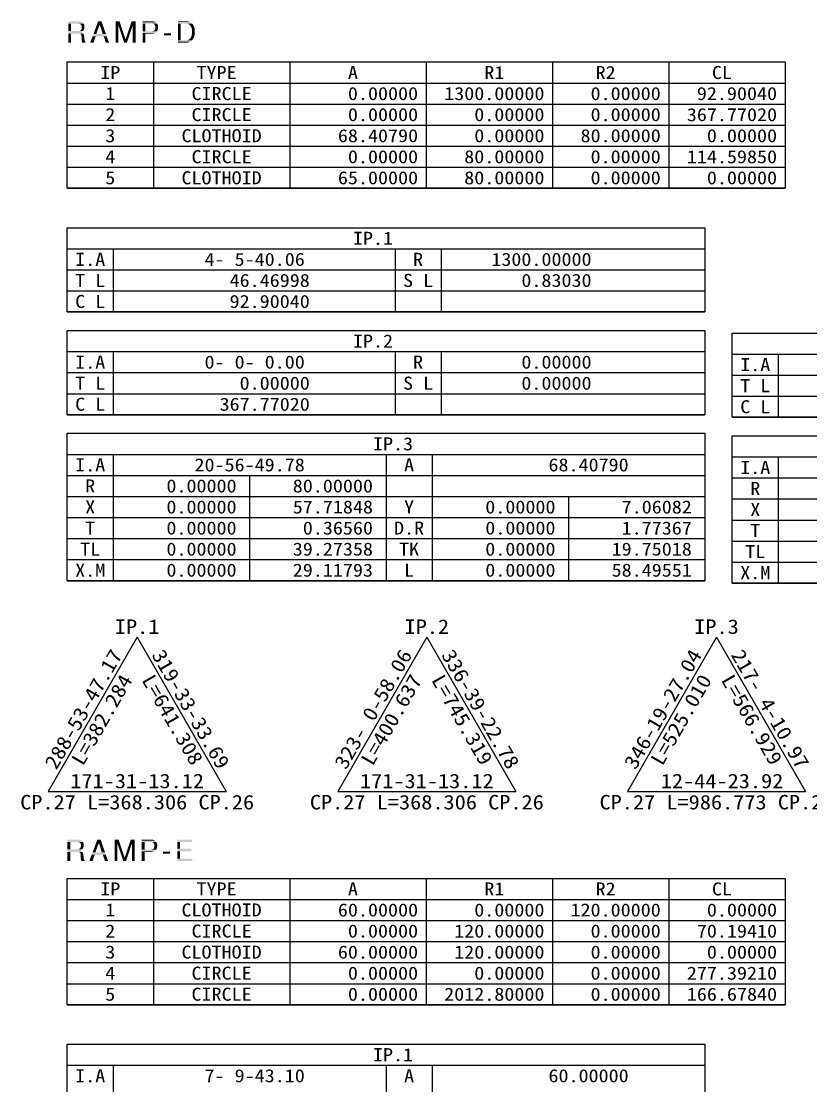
# Model space of a CAD drawing. Header units: feet. Extents: x 229381 to 233586, y 197484 to 200454.
# Drawn here: x 232264 to 232902, y 198672 to 199532 of the extents above; entities that cross this region are included whole.
import ezdxf
from ezdxf.enums import TextEntityAlignment as Align

# ---------------------------------------------------------------- set-up
doc = ezdxf.new("R2010")
doc.units = ezdxf.units.FT
doc.header["$LTSCALE"] = 10
doc.header["$MEASUREMENT"] = 0
for name, color, linetype in [('CA-TABL-LIN1', 4, 'CONTINUOUS'), ('CA-TABL-LIN2', 1, 'CONTINUOUS'), ('CA-TABL-TEX2', 3, 'CONTINUOUS'), ('CZ-TEX1', 6, 'CONTINUOUS')]:
    doc.layers.add(name, color=color, linetype=linetype)
doc.styles.add('RP2', font='DotumChe.ttf')

msp = doc.modelspace()

# ---------------------------------------------------------------- linework, layer by layer
at = {"layer": 'CA-TABL-LIN1', "linetype": 'Continuous'}
for p, q in [((232300.87, 199498.9), (232880.83, 199498.9)), ((232300.87, 199396.84), (232300.87, 199498.9)), ((232880.83, 199498.9), (232880.83, 199396.84)), ((232880.83, 199396.84), (232300.87, 199396.84)), ((232300.87, 199396.84), (232880.83, 199396.84)), ((232300.87, 199364.99), (232816.03, 199364.99)), ((232300.87, 199296.95), (232300.87, 199364.99)), ((232816.03, 199364.99), (232816.03, 199296.95)), ((232816.03, 199296.95), (232300.87, 199296.95)), ((232300.87, 199296.95), (232816.03, 199296.95)), ((232300.87, 199281.97), (232816.03, 199281.97)), ((232300.87, 199213.93), (232300.87, 199281.97)), ((232816.03, 199281.97), (232816.03, 199213.93)), ((232838.1, 199279.94), (233353.26, 199279.94)), ((232838.1, 199211.9), (232838.1, 199279.94)), ((232816.03, 199213.93), (232300.87, 199213.93)), ((232300.87, 199213.93), (232816.03, 199213.93)), ((233353.26, 199211.9), (232838.1, 199211.9)), ((232838.1, 199211.9), (233353.26, 199211.9)), ((232300.87, 199198.95), (232816.03, 199198.95)), ((232300.87, 199079.88), (232300.87, 199198.95)), ((232816.03, 199198.95), (232816.03, 199079.88)), ((232838.1, 199196.92), (233353.26, 199196.92)), ((232838.1, 199077.85), (232838.1, 199196.92)), ((232816.03, 199079.88), (232300.87, 199079.88)), ((232300.87, 199079.88), (232816.03, 199079.88)), ((233353.26, 199077.85), (232838.1, 199077.85)), ((232838.1, 199077.85), (233353.26, 199077.85)), ((232300.87, 198839.37), (232880.83, 198839.37)), ((232300.87, 198737.31), (232300.87, 198839.37)), ((232880.83, 198839.37), (232880.83, 198737.31)), ((232880.83, 198737.31), (232300.87, 198737.31)), ((232300.87, 198737.31), (232880.83, 198737.31)), ((232300.87, 198705.46), (232816.03, 198705.46)), ((232300.87, 198586.39), (232300.87, 198705.46)), ((232816.03, 198705.46), (232816.03, 198586.39))]:
    msp.add_line(p, q, dxfattribs=at)
at = {"layer": 'CA-TABL-LIN2', "linetype": 'Continuous'}
for p, q in [((232370.53, 199498.9), (232370.53, 199396.84)), ((232480.69, 199498.9), (232480.69, 199396.84)), ((232590.85, 199498.9), (232590.85, 199396.84)), ((232692.91, 199498.9), (232692.91, 199396.84)), ((232786.87, 199498.9), (232786.87, 199396.84)), ((232300.87, 199481.89), (232880.83, 199481.89)), ((232300.87, 199464.88), (232880.83, 199464.88)), ((232300.87, 199447.87), (232880.83, 199447.87)), ((232300.87, 199430.86), (232880.83, 199430.86)), ((232300.87, 199413.85), (232880.83, 199413.85)), ((232300.87, 199347.98), (232816.03, 199347.98)), ((232338.13, 199347.98), (232338.13, 199296.95)), ((232565.74, 199347.98), (232565.74, 199296.95)), ((232603, 199347.98), (232603, 199296.95)), ((232300.87, 199330.97), (232816.03, 199330.97)), ((232300.87, 199313.96), (232816.03, 199313.96)), ((232300.87, 199264.96), (232816.03, 199264.96)), ((232338.13, 199264.96), (232338.13, 199213.93)), ((232565.74, 199264.96), (232565.74, 199213.93)), ((232603, 199264.96), (232603, 199213.93)), ((232838.1, 199262.93), (233353.26, 199262.93)), ((232875.36, 199262.93), (232875.36, 199211.9)), ((232300.87, 199247.95), (232816.03, 199247.95)), ((232838.1, 199245.92), (233353.26, 199245.92)), ((232300.87, 199230.94), (232816.03, 199230.94)), ((232838.1, 199228.91), (233353.26, 199228.91)), ((232300.87, 199181.94), (232816.03, 199181.94)), ((232338.13, 199181.94), (232338.13, 199079.88)), ((232558.45, 199181.94), (232558.45, 199079.88)), ((232595.71, 199181.94), (232595.71, 199079.88)), ((232838.1, 199179.91), (233353.26, 199179.91)), ((232875.36, 199179.91), (232875.36, 199077.85)), ((232300.87, 199164.93), (232816.03, 199164.93)), ((232448.29, 199164.93), (232448.29, 199079.88)), ((232838.1, 199162.9), (233353.26, 199162.9)), ((232300.87, 199147.92), (232816.03, 199147.92)), ((232705.87, 199147.92), (232705.87, 199079.88)), ((232838.1, 199145.89), (233353.26, 199145.89)), ((232300.87, 199130.91), (232816.03, 199130.91)), ((232838.1, 199128.88), (233353.26, 199128.88)), ((232300.87, 199113.9), (232816.03, 199113.9)), ((232838.1, 199111.87), (233353.26, 199111.87)), ((232300.87, 199096.89), (232816.03, 199096.89)), ((232838.1, 199094.86), (233353.26, 199094.86)), ((232357.42, 199034.21), (232285.42, 198909.5)), ((232357.42, 199034.21), (232429.42, 198909.5)), ((232591.42, 199034.21), (232519.42, 198909.5)), ((232591.42, 199034.21), (232663.42, 198909.5)), ((232825.42, 199034.21), (232753.42, 198909.5)), ((232825.42, 199034.21), (232897.42, 198909.5)), ((232285.42, 198909.5), (232429.42, 198909.5)), ((232519.42, 198909.5), (232663.42, 198909.5)), ((232753.42, 198909.5), (232897.42, 198909.5)), ((232370.53, 198839.37), (232370.53, 198737.31)), ((232480.69, 198839.37), (232480.69, 198737.31)), ((232590.85, 198839.37), (232590.85, 198737.31)), ((232692.91, 198839.37), (232692.91, 198737.31)), ((232786.87, 198839.37), (232786.87, 198737.31)), ((232300.87, 198822.36), (232880.83, 198822.36)), ((232300.87, 198805.35), (232880.83, 198805.35)), ((232300.87, 198788.34), (232880.83, 198788.34)), ((232300.87, 198771.33), (232880.83, 198771.33)), ((232300.87, 198754.32), (232880.83, 198754.32)), ((232300.87, 198688.45), (232816.03, 198688.45)), ((232338.13, 198688.45), (232338.13, 198586.39)), ((232558.45, 198688.45), (232558.45, 198586.39)), ((232595.71, 198688.45), (232595.71, 198586.39))]:
    msp.add_line(p, q, dxfattribs=at)
at = {"layer": 'CZ-TEX1'}
for points in [[(232301.83, 199531.78), (232301.83, 199531.7), (232301.83, 199531.78), (232311.32, 199531.7)], [(232301.83, 199531.7), (232301.83, 199531), (232311.32, 199531.7), (232313.36, 199531)], [(232301.83, 199531), (232301.83, 199530.21), (232313.36, 199531), (232314.14, 199530.21)], [(232301.83, 199530.21), (232301.83, 199529.82), (232314.14, 199530.21), (232314.3, 199529.82)], [(232301.83, 199529.82), (232301.83, 199529.43), (232304.1, 199529.82), (232304.1, 199529.43)], [(232301.83, 199529.43), (232301.83, 199528.72), (232304.1, 199529.43), (232304.1, 199528.72)], [(232310.53, 199529.82), (232311.63, 199529.43), (232314.3, 199529.82), (232314.46, 199529.43)], [(232311.63, 199529.43), (232312.34, 199528.72), (232314.46, 199529.43), (232314.75, 199528.72)], [(232325.88, 199531.7), (232324.82, 199528.8), (232328.65, 199531.7), (232329.65, 199528.8)], [(232325.91, 199531.78), (232328.65, 199531.7), (232325.91, 199531.78), (232325.88, 199531.7)], [(232339.94, 199531.78), (232339.94, 199531.7), (232339.94, 199531.78), (232343.16, 199531.7)], [(232339.94, 199531.7), (232339.94, 199530.76), (232343.16, 199531.7), (232343.48, 199530.76)], [(232339.94, 199530.76), (232339.94, 199528.17), (232343.48, 199530.76), (232344.35, 199528.17)], [(232352.57, 199530.76), (232351.71, 199528.17), (232356.18, 199530.76), (232356.18, 199528.17)], [(232352.93, 199531.7), (232352.57, 199530.76), (232356.18, 199531.7), (232356.18, 199530.76)], [(232352.96, 199531.78), (232352.93, 199531.7), (232356.18, 199531.78), (232356.18, 199531.7)], [(232361.91, 199531.78), (232361.91, 199531.39), (232370.14, 199531.78), (232371.79, 199531.39)], [(232361.91, 199531.39), (232361.91, 199531), (232371.79, 199531.39), (232372.49, 199531)], [(232361.91, 199531), (232361.91, 199530.13), (232372.49, 199531), (232373.36, 199530.13)], [(232361.91, 199530.13), (232361.91, 199529.82), (232373.36, 199530.13), (232373.54, 199529.82)], [(232361.91, 199529.82), (232361.91, 199529.58), (232364.1, 199529.82), (232364.1, 199529.58)], [(232361.91, 199529.58), (232361.91, 199529.19), (232364.1, 199529.58), (232364.1, 199529.19)], [(232361.91, 199529.19), (232361.91, 199528.8), (232364.1, 199529.19), (232364.1, 199528.8)], [(232370.06, 199529.82), (232370.77, 199529.58), (232373.54, 199529.82), (232373.68, 199529.58)], [(232370.77, 199529.58), (232371.2, 199529.19), (232373.68, 199529.58), (232373.91, 199529.19)], [(232371.2, 199529.19), (232371.63, 199528.8), (232373.91, 199529.19), (232374, 199528.8)], [(232390.45, 199531.78), (232390.45, 199531.62), (232397.83, 199531.78), (232398.85, 199531.62)], [(232390.45, 199531.62), (232390.45, 199531.15), (232398.85, 199531.62), (232400.1, 199531.15)], [(232390.45, 199531.15), (232390.45, 199530.45), (232400.1, 199531.15), (232401.2, 199530.45)], [(232390.45, 199530.45), (232390.45, 199529.82), (232401.2, 199530.45), (232401.89, 199529.82)], [(232390.45, 199529.82), (232390.45, 199529.74), (232392.65, 199529.82), (232398.22, 199529.74)], [(232390.45, 199529.74), (232390.45, 199529.66), (232392.65, 199529.74), (232392.65, 199529.66)], [(232390.45, 199529.66), (232390.45, 199528.96), (232392.65, 199529.66), (232392.65, 199528.96)], [(232392.65, 199529.82), (232392.65, 199529.74), (232401.89, 199529.82), (232401.98, 199529.74)], [(232398.22, 199529.74), (232398.38, 199529.66), (232401.98, 199529.74), (232402.06, 199529.66)], [(232398.38, 199529.66), (232399.79, 199528.96), (232402.06, 199529.66), (232402.57, 199528.96)], [(232301.83, 199528.72), (232301.83, 199528.49), (232304.1, 199528.72), (232304.1, 199528.49)], [(232301.83, 199528.49), (232301.83, 199527.47), (232304.1, 199528.49), (232304.1, 199527.47)], [(232301.83, 199527.47), (232301.83, 199525.98), (232304.1, 199527.47), (232304.1, 199525.98)], [(232301.83, 199525.98), (232301.83, 199525.66), (232304.1, 199525.98), (232304.1, 199525.66)], [(232301.83, 199525.66), (232301.83, 199525.11), (232304.1, 199525.66), (232304.1, 199525.11)], [(232301.83, 199525.11), (232301.83, 199524.8), (232304.1, 199525.11), (232304.1, 199524.8)], [(232301.83, 199524.8), (232301.83, 199524.09), (232304.1, 199524.8), (232304.1, 199524.09)], [(232301.83, 199524.09), (232301.83, 199523.94), (232304.1, 199524.09), (232304.1, 199523.94)], [(232301.83, 199523.94), (232301.83, 199523.86), (232304.1, 199523.94), (232304.1, 199523.86)], [(232301.83, 199523.86), (232301.83, 199523.15), (232313.65, 199523.86), (232312.81, 199523.15)], [(232301.83, 199523.15), (232301.83, 199522.92), (232312.81, 199523.15), (232312.81, 199522.92)], [(232301.83, 199522.92), (232301.83, 199522.21), (232312.81, 199522.92), (232313.67, 199522.21)], [(232301.83, 199522.21), (232301.83, 199521.9), (232313.67, 199522.21), (232313.84, 199521.9)], [(232301.83, 199521.9), (232301.83, 199521.66), (232304.1, 199521.9), (232304.1, 199521.66)], [(232301.83, 199521.66), (232301.83, 199520.96), (232304.1, 199521.66), (232304.1, 199520.96)], [(232301.83, 199520.96), (232301.83, 199520.88), (232304.1, 199520.96), (232304.1, 199520.88)], [(232301.83, 199520.88), (232301.83, 199520.17), (232304.1, 199520.88), (232304.1, 199520.17)], [(232310.66, 199523.94), (232310.38, 199523.86), (232313.75, 199523.94), (232313.65, 199523.86)], [(232311.24, 199524.09), (232310.66, 199523.94), (232313.86, 199524.09), (232313.75, 199523.94)], [(232310.69, 199521.9), (232311.4, 199521.66), (232313.84, 199521.9), (232313.96, 199521.66)], [(232312, 199524.8), (232311.24, 199524.09), (232314.38, 199524.8), (232313.86, 199524.09)], [(232311.4, 199521.66), (232312.1, 199520.96), (232313.96, 199521.66), (232314.33, 199520.96)], [(232312.34, 199525.11), (232312, 199524.8), (232314.5, 199525.11), (232314.38, 199524.8)], [(232312.1, 199520.96), (232312.13, 199520.88), (232314.33, 199520.96), (232314.38, 199520.88)], [(232312.13, 199520.88), (232312.42, 199520.17), (232314.38, 199520.88), (232314.52, 199520.17)], [(232312.34, 199528.72), (232312.41, 199528.49), (232314.75, 199528.72), (232314.85, 199528.49)], [(232312.57, 199525.66), (232312.34, 199525.11), (232314.72, 199525.66), (232314.5, 199525.11)], [(232312.41, 199528.49), (232312.73, 199527.47), (232314.85, 199528.49), (232314.85, 199527.47)], [(232312.6, 199525.98), (232312.57, 199525.66), (232314.85, 199525.98), (232314.72, 199525.66)], [(232312.73, 199527.47), (232312.6, 199525.98), (232314.85, 199527.47), (232314.85, 199525.98)], [(232322.12, 199521.51), (232321.44, 199519.7), (232332.18, 199521.51), (232332.81, 199519.7)], [(232322.71, 199523.07), (232322.12, 199521.51), (232324.99, 199523.07), (232324.42, 199521.51)], [(232323.47, 199525.11), (232322.71, 199523.07), (232325.73, 199525.11), (232324.99, 199523.07)], [(232324.73, 199528.56), (232323.47, 199525.11), (232327, 199528.56), (232325.73, 199525.11)], [(232324.82, 199528.8), (232324.73, 199528.56), (232327.08, 199528.8), (232327.4, 199528.56)], [(232327.08, 199528.8), (232327, 199528.56), (232329.65, 199528.8), (232329.73, 199528.56)], [(232327.4, 199528.56), (232328.47, 199525.11), (232329.73, 199528.56), (232330.93, 199525.11)], [(232328.47, 199525.11), (232329.1, 199523.07), (232330.93, 199525.11), (232331.63, 199523.07)], [(232329.1, 199523.07), (232329.59, 199521.51), (232331.63, 199523.07), (232332.18, 199521.51)], [(232339.94, 199528.17), (232339.94, 199528.09), (232344.35, 199528.17), (232344.38, 199528.09)], [(232339.94, 199528.09), (232339.94, 199528.02), (232342.22, 199528.09), (232342.22, 199528.02)], [(232339.94, 199528.02), (232339.94, 199524.49), (232342.22, 199528.02), (232342.22, 199524.49)], [(232339.94, 199524.49), (232339.94, 199524.17), (232342.22, 199524.49), (232342.22, 199524.17)], [(232339.94, 199524.17), (232339.94, 199523.15), (232342.22, 199524.17), (232342.22, 199523.15)], [(232339.94, 199523.15), (232339.94, 199522.53), (232342.22, 199523.15), (232342.22, 199522.53)], [(232339.94, 199522.53), (232339.94, 199521.35), (232342.22, 199522.53), (232342.22, 199521.35)], [(232339.94, 199521.35), (232339.94, 199521.27), (232342.22, 199521.35), (232342.22, 199521.27)], [(232339.94, 199521.27), (232339.94, 199517.51), (232342.22, 199521.27), (232342.22, 199517.51)], [(232342.38, 199528.09), (232342.4, 199528.02), (232344.38, 199528.09), (232344.4, 199528.02)], [(232342.4, 199528.02), (232343.59, 199524.49), (232344.4, 199528.02), (232345.59, 199524.49)], [(232343.59, 199524.49), (232343.7, 199524.17), (232345.59, 199524.49), (232345.7, 199524.17)], [(232343.7, 199524.17), (232344.04, 199523.15), (232345.7, 199524.17), (232346.03, 199523.15)], [(232344.04, 199523.15), (232344.25, 199522.53), (232346.03, 199523.15), (232346.24, 199522.53)], [(232344.25, 199522.53), (232344.65, 199521.35), (232346.24, 199522.53), (232346.63, 199521.35)], [(232344.65, 199521.35), (232344.68, 199521.27), (232346.63, 199521.35), (232346.65, 199521.27)], [(232344.68, 199521.27), (232345.93, 199517.51), (232346.65, 199521.27), (232347.89, 199517.51)], [(232349.42, 199521.27), (232348.18, 199517.51), (232351.4, 199521.27), (232350.17, 199517.51)], [(232349.45, 199521.35), (232349.42, 199521.27), (232351.42, 199521.35), (232351.4, 199521.27)], [(232349.83, 199522.53), (232349.45, 199521.35), (232351.82, 199522.53), (232351.42, 199521.35)], [(232350.04, 199523.15), (232349.83, 199522.53), (232352.03, 199523.15), (232351.82, 199522.53)], [(232350.38, 199524.17), (232350.04, 199523.15), (232352.37, 199524.17), (232352.03, 199523.15)], [(232350.48, 199524.49), (232350.38, 199524.17), (232352.48, 199524.49), (232352.37, 199524.17)], [(232351.66, 199528.02), (232350.48, 199524.49), (232353.67, 199528.02), (232352.48, 199524.49)], [(232351.68, 199528.09), (232351.66, 199528.02), (232353.79, 199528.09), (232353.67, 199528.02)], [(232351.71, 199528.17), (232351.68, 199528.09), (232353.91, 199528.17), (232353.91, 199528.09)], [(232353.91, 199528.17), (232353.79, 199528.09), (232356.18, 199528.17), (232356.18, 199528.09)], [(232353.91, 199528.09), (232353.91, 199528.02), (232356.18, 199528.09), (232356.18, 199528.02)], [(232353.91, 199528.02), (232353.91, 199524.49), (232356.18, 199528.02), (232356.18, 199524.49)], [(232353.91, 199524.49), (232353.91, 199524.17), (232356.18, 199524.49), (232356.18, 199524.17)], [(232353.91, 199524.17), (232353.91, 199523.15), (232356.18, 199524.17), (232356.18, 199523.15)], [(232353.91, 199523.15), (232353.91, 199522.53), (232356.18, 199523.15), (232356.18, 199522.53)], [(232353.91, 199522.53), (232353.91, 199521.35), (232356.18, 199522.53), (232356.18, 199521.35)], [(232353.91, 199521.35), (232353.91, 199521.27), (232356.18, 199521.35), (232356.18, 199521.27)], [(232353.91, 199521.27), (232353.91, 199517.51), (232356.18, 199521.27), (232356.18, 199517.51)], [(232361.91, 199528.8), (232361.91, 199527.86), (232364.1, 199528.8), (232364.1, 199527.86)], [(232361.91, 199527.86), (232361.91, 199527.31), (232364.1, 199527.86), (232364.1, 199527.31)], [(232361.91, 199527.31), (232361.91, 199526.21), (232364.1, 199527.31), (232364.1, 199526.21)], [(232361.91, 199526.21), (232361.91, 199526.05), (232364.1, 199526.21), (232364.1, 199526.05)], [(232361.91, 199526.05), (232361.91, 199525.03), (232364.1, 199526.05), (232364.1, 199525.03)], [(232361.91, 199525.03), (232361.91, 199524.96), (232364.1, 199525.03), (232364.1, 199524.96)], [(232361.91, 199524.96), (232361.91, 199524.09), (232364.1, 199524.96), (232364.1, 199524.09)], [(232361.91, 199524.09), (232361.91, 199523.94), (232364.1, 199524.09), (232364.1, 199523.94)], [(232361.91, 199523.94), (232361.91, 199523.78), (232364.1, 199523.94), (232364.1, 199523.78)], [(232361.91, 199523.78), (232361.91, 199523.15), (232373.53, 199523.78), (232372.99, 199523.15)], [(232361.91, 199523.15), (232361.91, 199522.76), (232372.99, 199523.15), (232372.65, 199522.76)], [(232361.91, 199522.76), (232361.91, 199522.29), (232372.65, 199522.76), (232371.87, 199522.29)], [(232361.91, 199522.29), (232361.91, 199521.82), (232371.87, 199522.29), (232370.06, 199521.82)], [(232361.91, 199521.82), (232361.91, 199514.53), (232364.1, 199521.82), (232364.1, 199514.53)], [(232370.38, 199523.94), (232369.91, 199523.78), (232373.67, 199523.94), (232373.53, 199523.78)], [(232370.85, 199524.09), (232370.38, 199523.94), (232373.74, 199524.09), (232373.67, 199523.94)], [(232371.71, 199524.96), (232370.85, 199524.09), (232374.11, 199524.96), (232373.74, 199524.09)], [(232371.63, 199528.8), (232372.02, 199527.86), (232374, 199528.8), (232374.24, 199527.86)], [(232371.74, 199525.03), (232371.71, 199524.96), (232374.14, 199525.03), (232374.11, 199524.96)], [(232372.1, 199526.05), (232371.74, 199525.03), (232374.28, 199526.05), (232374.14, 199525.03)], [(232372.02, 199527.86), (232372.05, 199527.31), (232374.24, 199527.86), (232374.38, 199527.31)], [(232372.05, 199527.31), (232372.09, 199526.21), (232374.38, 199527.31), (232374.3, 199526.21)], [(232372.09, 199526.21), (232372.1, 199526.05), (232374.3, 199526.21), (232374.28, 199526.05)], [(232379, 199521.98), (232379, 199520.33), (232384.73, 199521.98), (232384.73, 199520.33)], [(232390.45, 199528.96), (232390.45, 199528.56), (232392.65, 199528.96), (232392.65, 199528.56)], [(232390.45, 199528.56), (232390.45, 199528.25), (232392.65, 199528.56), (232392.65, 199528.25)], [(232390.45, 199528.25), (232390.45, 199527), (232392.65, 199528.25), (232392.65, 199527)], [(232390.45, 199527), (232390.45, 199526.92), (232392.65, 199527), (232392.65, 199526.92)], [(232390.45, 199526.92), (232390.45, 199526.05), (232392.65, 199526.92), (232392.65, 199526.05)], [(232390.45, 199526.05), (232390.45, 199525.51), (232392.65, 199526.05), (232392.65, 199525.51)], [(232390.45, 199525.51), (232390.45, 199523.54), (232392.65, 199525.51), (232392.65, 199523.54)], [(232390.45, 199523.54), (232390.45, 199523.15), (232392.65, 199523.54), (232392.65, 199523.15)], [(232390.45, 199523.15), (232390.45, 199521.98), (232392.65, 199523.15), (232392.65, 199521.98)], [(232390.45, 199521.98), (232390.45, 199520.8), (232392.65, 199521.98), (232392.65, 199520.8)], [(232390.45, 199520.8), (232390.45, 199520.25), (232392.65, 199520.8), (232392.65, 199520.25)], [(232399.79, 199528.96), (232400.18, 199528.56), (232402.57, 199528.96), (232402.85, 199528.56)], [(232400.18, 199528.56), (232400.49, 199528.25), (232402.85, 199528.56), (232402.98, 199528.25)], [(232400.49, 199528.25), (232401.2, 199527), (232402.98, 199528.25), (232403.52, 199527)], [(232401.2, 199527), (232401.23, 199526.92), (232403.52, 199527), (232403.55, 199526.92)], [(232401.23, 199526.92), (232401.51, 199526.05), (232403.55, 199526.92), (232403.74, 199526.05)], [(232401.51, 199526.05), (232401.58, 199525.51), (232403.74, 199526.05), (232403.87, 199525.51)], [(232401.57, 199520.8), (232401.51, 199520.25), (232403.87, 199520.8), (232403.71, 199520.25)], [(232401.68, 199521.98), (232401.57, 199520.8), (232404.02, 199521.98), (232403.87, 199520.8)], [(232401.58, 199525.51), (232401.83, 199523.54), (232403.87, 199525.51), (232403.95, 199523.54)], [(232401.79, 199523.15), (232401.68, 199521.98), (232403.97, 199523.15), (232404.02, 199521.98)], [(232401.83, 199523.54), (232401.79, 199523.15), (232403.95, 199523.54), (232403.97, 199523.15)], [(232301.83, 199520.17), (232301.83, 199518.92), (232304.1, 199520.17), (232304.1, 199518.92)], [(232301.83, 199518.92), (232301.83, 199516.64), (232304.1, 199518.92), (232304.1, 199516.64)], [(232301.83, 199516.64), (232301.83, 199516.49), (232304.1, 199516.64), (232304.1, 199516.49)], [(232301.83, 199516.49), (232301.83, 199515.31), (232304.1, 199516.49), (232304.1, 199515.31)], [(232301.83, 199515.31), (232301.83, 199515.15), (232304.1, 199515.31), (232304.1, 199515.15)], [(232301.83, 199515.15), (232301.83, 199514.6), (232304.1, 199515.15), (232304.1, 199514.6)], [(232301.83, 199514.6), (232301.83, 199514.53), (232304.1, 199514.6), (232304.1, 199514.53)], [(232312.42, 199520.17), (232312.47, 199518.92), (232314.52, 199520.17), (232314.77, 199518.92)], [(232312.47, 199518.92), (232312.57, 199516.64), (232314.77, 199518.92), (232314.92, 199516.64)], [(232312.57, 199516.64), (232312.6, 199516.49), (232314.92, 199516.64), (232314.93, 199516.49)], [(232312.6, 199516.49), (232312.83, 199515.31), (232314.93, 199516.49), (232315.4, 199515.31)], [(232312.83, 199515.31), (232312.86, 199515.15), (232315.4, 199515.31), (232315.63, 199515.15)], [(232312.86, 199515.15), (232312.96, 199514.6), (232315.63, 199515.15), (232315.63, 199514.6)], [(232312.96, 199514.6), (232315.63, 199514.53), (232315.63, 199514.6), (232315.63, 199514.53)], [(232320.96, 199518.45), (232319.63, 199514.92), (232323.5, 199518.45), (232322.25, 199514.92)], [(232319.63, 199514.92), (232319.63, 199514.6), (232322.25, 199514.92), (232322.14, 199514.6)], [(232319.63, 199514.6), (232319.63, 199514.53), (232322.14, 199514.6), (232319.63, 199514.53)], [(232321.44, 199519.7), (232320.96, 199518.45), (232323.94, 199519.7), (232323.5, 199518.45)], [(232330.38, 199519.7), (232330.8, 199518.45), (232332.81, 199519.7), (232333.24, 199518.45)], [(232330.8, 199518.45), (232332, 199514.92), (232333.24, 199518.45), (232334.47, 199514.92)], [(232332, 199514.92), (232332.1, 199514.6), (232334.47, 199514.92), (232334.58, 199514.6)], [(232332.1, 199514.6), (232334.61, 199514.53), (232334.58, 199514.6), (232334.61, 199514.53)], [(232339.94, 199517.51), (232339.94, 199517.35), (232342.22, 199517.51), (232342.22, 199517.35)], [(232339.94, 199517.35), (232339.94, 199516.96), (232342.22, 199517.35), (232342.22, 199516.96)], [(232339.94, 199516.96), (232339.94, 199514.53), (232342.22, 199516.96), (232342.22, 199514.53)], [(232345.93, 199517.51), (232345.98, 199517.35), (232347.89, 199517.51), (232347.94, 199517.35)], [(232345.98, 199517.35), (232346.11, 199516.96), (232350.12, 199517.35), (232349.99, 199516.96)], [(232346.11, 199516.96), (232346.93, 199514.53), (232349.99, 199516.96), (232349.2, 199514.53)], [(232348.18, 199517.51), (232347.94, 199517.35), (232350.17, 199517.51), (232350.12, 199517.35)], [(232353.91, 199517.51), (232353.91, 199517.35), (232356.18, 199517.51), (232356.18, 199517.35)], [(232353.91, 199517.35), (232353.91, 199516.96), (232356.18, 199517.35), (232356.18, 199516.96)], [(232353.91, 199516.96), (232353.91, 199514.53), (232356.18, 199516.96), (232356.18, 199514.53)], [(232390.45, 199520.25), (232390.45, 199519.15), (232392.65, 199520.25), (232392.65, 199519.15)], [(232390.45, 199519.15), (232390.45, 199518.37), (232392.65, 199519.15), (232392.65, 199518.37)], [(232390.45, 199518.37), (232390.45, 199517.43), (232392.65, 199518.37), (232392.65, 199517.43)], [(232390.45, 199517.43), (232390.45, 199517.35), (232392.65, 199517.43), (232392.65, 199517.35)], [(232390.45, 199517.35), (232390.45, 199516.72), (232392.65, 199517.35), (232392.65, 199516.72)], [(232390.45, 199516.72), (232390.45, 199516.49), (232392.65, 199516.72), (232392.65, 199516.49)], [(232390.45, 199516.49), (232390.45, 199516.17), (232401.63, 199516.49), (232401.36, 199516.17)], [(232390.45, 199516.17), (232390.45, 199515.31), (232401.36, 199516.17), (232400.18, 199515.31)], [(232390.45, 199515.31), (232390.45, 199514.68), (232400.18, 199515.31), (232398.61, 199514.68)], [(232390.45, 199514.68), (232390.45, 199514.53), (232398.61, 199514.68), (232397.12, 199514.53)], [(232398.61, 199516.72), (232397.67, 199516.49), (232401.84, 199516.72), (232401.63, 199516.49)], [(232399.71, 199517.35), (232398.61, 199516.72), (232402.39, 199517.35), (232401.84, 199516.72)], [(232399.78, 199517.43), (232399.71, 199517.35), (232402.45, 199517.43), (232402.39, 199517.35)], [(232400.65, 199518.37), (232399.78, 199517.43), (232402.97, 199518.37), (232402.45, 199517.43)], [(232401.01, 199519.15), (232400.65, 199518.37), (232403.4, 199519.15), (232402.97, 199518.37)], [(232401.51, 199520.25), (232401.01, 199519.15), (232403.71, 199520.25), (232403.4, 199519.15)], [(232301.11, 198870.71), (232301.11, 198870.63), (232301.11, 198870.71), (232310.6, 198870.63)], [(232301.11, 198870.63), (232301.11, 198869.92), (232310.6, 198870.63), (232312.64, 198869.92)], [(232301.11, 198869.92), (232301.11, 198869.14), (232312.64, 198869.92), (232313.43, 198869.14)], [(232301.11, 198869.14), (232301.11, 198868.75), (232313.43, 198869.14), (232313.59, 198868.75)], [(232301.11, 198868.75), (232301.11, 198868.35), (232303.39, 198868.75), (232303.39, 198868.35)], [(232301.11, 198868.35), (232301.11, 198867.65), (232303.39, 198868.35), (232303.39, 198867.65)], [(232301.11, 198867.65), (232301.11, 198867.41), (232303.39, 198867.65), (232303.39, 198867.41)], [(232301.11, 198867.41), (232301.11, 198866.39), (232303.39, 198867.41), (232303.39, 198866.39)], [(232309.82, 198868.75), (232310.92, 198868.35), (232313.59, 198868.75), (232313.75, 198868.35)], [(232310.92, 198868.35), (232311.62, 198867.65), (232313.75, 198868.35), (232314.04, 198867.65)], [(232311.62, 198867.65), (232311.7, 198867.41), (232314.04, 198867.65), (232314.13, 198867.41)], [(232311.7, 198867.41), (232312.02, 198866.39), (232314.13, 198867.41), (232314.13, 198866.39)], [(232324.02, 198867.49), (232322.76, 198864.04), (232326.28, 198867.49), (232325.02, 198864.04)], [(232324.11, 198867.73), (232324.02, 198867.49), (232326.37, 198867.73), (232326.68, 198867.49)], [(232325.16, 198870.63), (232324.11, 198867.73), (232327.94, 198870.63), (232328.94, 198867.73)], [(232325.19, 198870.71), (232327.94, 198870.63), (232325.19, 198870.71), (232325.16, 198870.63)], [(232326.37, 198867.73), (232326.28, 198867.49), (232328.94, 198867.73), (232329.02, 198867.49)], [(232326.68, 198867.49), (232327.76, 198864.04), (232329.02, 198867.49), (232330.21, 198864.04)], [(232339.23, 198870.71), (232339.23, 198870.63), (232339.23, 198870.71), (232342.45, 198870.63)], [(232339.23, 198870.63), (232339.23, 198869.69), (232342.45, 198870.63), (232342.76, 198869.69)], [(232339.23, 198869.69), (232339.23, 198867.1), (232342.76, 198869.69), (232343.64, 198867.1)], [(232339.23, 198867.1), (232339.23, 198867.02), (232343.64, 198867.1), (232343.66, 198867.02)], [(232339.23, 198867.02), (232339.23, 198866.94), (232341.51, 198867.02), (232341.51, 198866.94)], [(232341.66, 198867.02), (232341.69, 198866.94), (232343.66, 198867.02), (232343.69, 198866.94)], [(232350.97, 198867.02), (232350.94, 198866.94), (232353.07, 198867.02), (232352.96, 198866.94)], [(232351, 198867.1), (232350.97, 198867.02), (232353.19, 198867.1), (232353.19, 198867.02)], [(232351.86, 198869.69), (232351, 198867.1), (232355.47, 198869.69), (232355.47, 198867.1)], [(232352.22, 198870.63), (232351.86, 198869.69), (232355.47, 198870.63), (232355.47, 198869.69)], [(232352.25, 198870.71), (232352.22, 198870.63), (232355.47, 198870.71), (232355.47, 198870.63)], [(232353.19, 198867.1), (232353.07, 198867.02), (232355.47, 198867.1), (232355.47, 198867.02)], [(232353.19, 198867.02), (232353.19, 198866.94), (232355.47, 198867.02), (232355.47, 198866.94)], [(232361.19, 198870.71), (232361.19, 198870.31), (232369.43, 198870.71), (232371.07, 198870.31)], [(232361.19, 198870.31), (232361.19, 198869.92), (232371.07, 198870.31), (232371.78, 198869.92)], [(232361.19, 198869.92), (232361.19, 198869.06), (232371.78, 198869.92), (232372.64, 198869.06)], [(232361.19, 198869.06), (232361.19, 198868.75), (232372.64, 198869.06), (232372.83, 198868.75)], [(232361.19, 198868.75), (232361.19, 198868.51), (232363.39, 198868.75), (232363.39, 198868.51)], [(232361.19, 198868.51), (232361.19, 198868.12), (232363.39, 198868.51), (232363.39, 198868.12)], [(232361.19, 198868.12), (232361.19, 198867.73), (232363.39, 198868.12), (232363.39, 198867.73)], [(232361.19, 198867.73), (232361.19, 198866.79), (232363.39, 198867.73), (232363.39, 198866.79)], [(232369.35, 198868.75), (232370.05, 198868.51), (232372.83, 198868.75), (232372.96, 198868.51)], [(232370.05, 198868.51), (232370.49, 198868.12), (232372.96, 198868.51), (232373.19, 198868.12)], [(232370.49, 198868.12), (232370.92, 198867.73), (232373.19, 198868.12), (232373.29, 198867.73)], [(232370.92, 198867.73), (232371.31, 198866.79), (232373.29, 198867.73), (232373.53, 198866.79)], [(232389.74, 198870.71), (232389.74, 198868.75), (232401.66, 198870.71), (232401.66, 198868.75)], [(232389.74, 198868.75), (232389.74, 198863.26), (232391.94, 198868.75), (232391.94, 198863.26)], [(232301.11, 198866.39), (232301.11, 198864.9), (232303.39, 198866.39), (232303.39, 198864.9)], [(232301.11, 198864.9), (232301.11, 198864.59), (232303.39, 198864.9), (232303.39, 198864.59)], [(232301.11, 198864.59), (232301.11, 198864.04), (232303.39, 198864.59), (232303.39, 198864.04)], [(232301.11, 198864.04), (232301.11, 198863.73), (232303.39, 198864.04), (232303.39, 198863.73)], [(232301.11, 198863.73), (232301.11, 198863.02), (232303.39, 198863.73), (232303.39, 198863.02)], [(232301.11, 198863.02), (232301.11, 198862.86), (232303.39, 198863.02), (232303.39, 198862.86)], [(232301.11, 198862.86), (232301.11, 198862.79), (232303.39, 198862.86), (232303.39, 198862.79)], [(232301.11, 198862.79), (232301.11, 198862.08), (232312.94, 198862.79), (232312.09, 198862.08)], [(232301.11, 198862.08), (232301.11, 198861.84), (232312.09, 198862.08), (232312.09, 198861.84)], [(232301.11, 198861.84), (232301.11, 198861.14), (232312.09, 198861.84), (232312.96, 198861.14)], [(232301.11, 198861.14), (232301.11, 198860.82), (232312.96, 198861.14), (232313.12, 198860.82)], [(232301.11, 198860.82), (232301.11, 198860.59), (232303.39, 198860.82), (232303.39, 198860.59)], [(232301.11, 198860.59), (232301.11, 198859.88), (232303.39, 198860.59), (232303.39, 198859.88)], [(232301.11, 198859.88), (232301.11, 198859.81), (232303.39, 198859.88), (232303.39, 198859.81)], [(232301.11, 198859.81), (232301.11, 198859.1), (232303.39, 198859.81), (232303.39, 198859.1)], [(232301.11, 198859.1), (232301.11, 198857.84), (232303.39, 198859.1), (232303.39, 198857.84)], [(232309.95, 198862.86), (232309.66, 198862.79), (232313.04, 198862.86), (232312.94, 198862.79)], [(232310.53, 198863.02), (232309.95, 198862.86), (232313.15, 198863.02), (232313.04, 198862.86)], [(232309.98, 198860.82), (232310.68, 198860.59), (232313.12, 198860.82), (232313.25, 198860.59)], [(232311.29, 198863.73), (232310.53, 198863.02), (232313.66, 198863.73), (232313.15, 198863.02)], [(232310.68, 198860.59), (232311.39, 198859.88), (232313.25, 198860.59), (232313.62, 198859.88)], [(232311.62, 198864.04), (232311.29, 198863.73), (232313.79, 198864.04), (232313.66, 198863.73)], [(232311.39, 198859.88), (232311.42, 198859.81), (232313.62, 198859.88), (232313.66, 198859.81)], [(232311.42, 198859.81), (232311.7, 198859.1), (232313.66, 198859.81), (232313.8, 198859.1)], [(232311.86, 198864.59), (232311.62, 198864.04), (232314.01, 198864.59), (232313.79, 198864.04)], [(232311.7, 198859.1), (232311.76, 198857.84), (232313.8, 198859.1), (232314.05, 198857.84)], [(232311.89, 198864.9), (232311.86, 198864.59), (232314.13, 198864.9), (232314.01, 198864.59)], [(232312.02, 198866.39), (232311.89, 198864.9), (232314.13, 198866.39), (232314.13, 198864.9)], [(232320.72, 198858.63), (232320.25, 198857.37), (232323.23, 198858.63), (232322.79, 198857.37)], [(232321.4, 198860.43), (232320.72, 198858.63), (232331.46, 198860.43), (232332.09, 198858.63)], [(232321.99, 198862), (232321.4, 198860.43), (232324.28, 198862), (232323.7, 198860.43)], [(232322.76, 198864.04), (232321.99, 198862), (232325.02, 198864.04), (232324.28, 198862)], [(232327.76, 198864.04), (232328.39, 198862), (232330.21, 198864.04), (232330.92, 198862)], [(232328.39, 198862), (232328.88, 198860.43), (232330.92, 198862), (232331.46, 198860.43)], [(232329.66, 198858.63), (232330.09, 198857.37), (232332.09, 198858.63), (232332.53, 198857.37)], [(232339.23, 198866.94), (232339.23, 198863.41), (232341.51, 198866.94), (232341.51, 198863.41)], [(232339.23, 198863.41), (232339.23, 198863.1), (232341.51, 198863.41), (232341.51, 198863.1)], [(232339.23, 198863.1), (232339.23, 198862.08), (232341.51, 198863.1), (232341.51, 198862.08)], [(232339.23, 198862.08), (232339.23, 198861.45), (232341.51, 198862.08), (232341.51, 198861.45)], [(232339.23, 198861.45), (232339.23, 198860.28), (232341.51, 198861.45), (232341.51, 198860.28)], [(232339.23, 198860.28), (232339.23, 198860.2), (232341.51, 198860.28), (232341.51, 198860.2)], [(232339.23, 198860.2), (232339.23, 198856.43), (232341.51, 198860.2), (232341.51, 198856.43)], [(232341.69, 198866.94), (232342.88, 198863.41), (232343.69, 198866.94), (232344.88, 198863.41)], [(232342.88, 198863.41), (232342.98, 198863.1), (232344.88, 198863.41), (232344.98, 198863.1)], [(232342.98, 198863.1), (232343.33, 198862.08), (232344.98, 198863.1), (232345.32, 198862.08)], [(232343.33, 198862.08), (232343.54, 198861.45), (232345.32, 198862.08), (232345.52, 198861.45)], [(232343.54, 198861.45), (232343.94, 198860.28), (232345.52, 198861.45), (232345.91, 198860.28)], [(232343.94, 198860.28), (232343.96, 198860.2), (232345.91, 198860.28), (232345.94, 198860.2)], [(232343.96, 198860.2), (232345.22, 198856.43), (232345.94, 198860.2), (232347.18, 198856.43)], [(232348.71, 198860.2), (232347.47, 198856.43), (232350.68, 198860.2), (232349.46, 198856.43)], [(232348.73, 198860.28), (232348.71, 198860.2), (232350.71, 198860.28), (232350.68, 198860.2)], [(232349.12, 198861.45), (232348.73, 198860.28), (232351.11, 198861.45), (232350.71, 198860.28)], [(232349.33, 198862.08), (232349.12, 198861.45), (232351.32, 198862.08), (232351.11, 198861.45)], [(232349.66, 198863.1), (232349.33, 198862.08), (232351.66, 198863.1), (232351.32, 198862.08)], [(232349.77, 198863.41), (232349.66, 198863.1), (232351.77, 198863.41), (232351.66, 198863.1)], [(232350.94, 198866.94), (232349.77, 198863.41), (232352.96, 198866.94), (232351.77, 198863.41)], [(232353.19, 198866.94), (232353.19, 198863.41), (232355.47, 198866.94), (232355.47, 198863.41)], [(232353.19, 198863.41), (232353.19, 198863.1), (232355.47, 198863.41), (232355.47, 198863.1)], [(232353.19, 198863.1), (232353.19, 198862.08), (232355.47, 198863.1), (232355.47, 198862.08)], [(232353.19, 198862.08), (232353.19, 198861.45), (232355.47, 198862.08), (232355.47, 198861.45)], [(232353.19, 198861.45), (232353.19, 198860.28), (232355.47, 198861.45), (232355.47, 198860.28)], [(232353.19, 198860.28), (232353.19, 198860.2), (232355.47, 198860.28), (232355.47, 198860.2)], [(232353.19, 198860.2), (232353.19, 198856.43), (232355.47, 198860.2), (232355.47, 198856.43)], [(232361.19, 198866.79), (232361.19, 198866.24), (232363.39, 198866.79), (232363.39, 198866.24)], [(232361.19, 198866.24), (232361.19, 198865.14), (232363.39, 198866.24), (232363.39, 198865.14)], [(232361.19, 198865.14), (232361.19, 198864.98), (232363.39, 198865.14), (232363.39, 198864.98)], [(232361.19, 198864.98), (232361.19, 198863.96), (232363.39, 198864.98), (232363.39, 198863.96)], [(232361.19, 198863.96), (232361.19, 198863.88), (232363.39, 198863.96), (232363.39, 198863.88)], [(232361.19, 198863.88), (232361.19, 198863.02), (232363.39, 198863.88), (232363.39, 198863.02)], [(232361.19, 198863.02), (232361.19, 198862.86), (232363.39, 198863.02), (232363.39, 198862.86)], [(232361.19, 198862.86), (232361.19, 198862.71), (232363.39, 198862.86), (232363.39, 198862.71)], [(232361.19, 198862.71), (232361.19, 198862.08), (232372.82, 198862.71), (232372.28, 198862.08)], [(232361.19, 198862.08), (232361.19, 198861.69), (232372.28, 198862.08), (232371.94, 198861.69)], [(232361.19, 198861.69), (232361.19, 198861.22), (232371.94, 198861.69), (232371.15, 198861.22)], [(232361.19, 198861.22), (232361.19, 198860.75), (232371.15, 198861.22), (232369.35, 198860.75)], [(232361.19, 198860.75), (232361.19, 198853.45), (232363.39, 198860.75), (232363.39, 198853.45)], [(232369.66, 198862.86), (232369.19, 198862.71), (232372.96, 198862.86), (232372.82, 198862.71)], [(232370.13, 198863.02), (232369.66, 198862.86), (232373.02, 198863.02), (232372.96, 198862.86)], [(232371, 198863.88), (232370.13, 198863.02), (232373.39, 198863.88), (232373.02, 198863.02)], [(232371.02, 198863.96), (232371, 198863.88), (232373.43, 198863.96), (232373.39, 198863.88)], [(232371.39, 198864.98), (232371.02, 198863.96), (232373.56, 198864.98), (232373.43, 198863.96)], [(232371.31, 198866.79), (232371.33, 198866.24), (232373.53, 198866.79), (232373.66, 198866.24)], [(232371.33, 198866.24), (232371.38, 198865.14), (232373.66, 198866.24), (232373.58, 198865.14)], [(232371.38, 198865.14), (232371.39, 198864.98), (232373.58, 198865.14), (232373.56, 198864.98)], [(232378.29, 198860.9), (232378.29, 198859.26), (232384.02, 198860.9), (232384.02, 198859.26)], [(232389.74, 198863.26), (232389.74, 198862.08), (232401.27, 198863.26), (232401.27, 198862.08)], [(232389.74, 198862.08), (232389.74, 198861.3), (232401.27, 198862.08), (232401.27, 198861.3)], [(232389.74, 198861.3), (232389.74, 198855.41), (232391.94, 198861.3), (232391.94, 198855.41)], [(232301.11, 198857.84), (232301.11, 198855.57), (232303.39, 198857.84), (232303.39, 198855.57)], [(232301.11, 198855.57), (232301.11, 198855.41), (232303.39, 198855.57), (232303.39, 198855.41)], [(232301.11, 198855.41), (232301.11, 198854.24), (232303.39, 198855.41), (232303.39, 198854.24)], [(232301.11, 198854.24), (232301.11, 198854.08), (232303.39, 198854.24), (232303.39, 198854.08)], [(232301.11, 198854.08), (232301.11, 198853.53), (232303.39, 198854.08), (232303.39, 198853.53)], [(232301.11, 198853.53), (232301.11, 198853.45), (232303.39, 198853.53), (232303.39, 198853.45)], [(232311.76, 198857.84), (232311.86, 198855.57), (232314.05, 198857.84), (232314.2, 198855.57)], [(232311.86, 198855.57), (232311.89, 198855.41), (232314.2, 198855.57), (232314.21, 198855.41)], [(232311.89, 198855.41), (232312.12, 198854.24), (232314.21, 198855.41), (232314.68, 198854.24)], [(232312.12, 198854.24), (232312.15, 198854.08), (232314.68, 198854.24), (232314.92, 198854.08)], [(232312.15, 198854.08), (232312.25, 198853.53), (232314.92, 198854.08), (232314.92, 198853.53)], [(232312.25, 198853.53), (232314.92, 198853.45), (232314.92, 198853.53), (232314.92, 198853.45)], [(232320.25, 198857.37), (232318.92, 198853.84), (232322.79, 198857.37), (232321.54, 198853.84)], [(232318.92, 198853.84), (232318.92, 198853.53), (232321.54, 198853.84), (232321.43, 198853.53)], [(232318.92, 198853.53), (232318.92, 198853.45), (232321.43, 198853.53), (232318.92, 198853.45)], [(232330.09, 198857.37), (232331.28, 198853.84), (232332.53, 198857.37), (232333.76, 198853.84)], [(232331.28, 198853.84), (232331.39, 198853.53), (232333.76, 198853.84), (232333.87, 198853.53)], [(232331.39, 198853.53), (232333.9, 198853.45), (232333.87, 198853.53), (232333.9, 198853.45)], [(232339.23, 198856.43), (232339.23, 198856.28), (232341.51, 198856.43), (232341.51, 198856.28)], [(232339.23, 198856.28), (232339.23, 198855.88), (232341.51, 198856.28), (232341.51, 198855.88)], [(232339.23, 198855.88), (232339.23, 198853.45), (232341.51, 198855.88), (232341.51, 198853.45)], [(232345.22, 198856.43), (232345.27, 198856.28), (232347.18, 198856.43), (232347.23, 198856.28)], [(232345.27, 198856.28), (232345.4, 198855.88), (232349.41, 198856.28), (232349.28, 198855.88)], [(232345.4, 198855.88), (232346.21, 198853.45), (232349.28, 198855.88), (232348.49, 198853.45)], [(232347.47, 198856.43), (232347.23, 198856.28), (232349.46, 198856.43), (232349.41, 198856.28)], [(232353.19, 198856.43), (232353.19, 198856.28), (232355.47, 198856.43), (232355.47, 198856.28)], [(232353.19, 198856.28), (232353.19, 198855.88), (232355.47, 198856.28), (232355.47, 198855.88)], [(232353.19, 198855.88), (232353.19, 198853.45), (232355.47, 198855.88), (232355.47, 198853.45)], [(232389.74, 198855.41), (232389.74, 198853.45), (232402.05, 198855.41), (232402.05, 198853.45)]]:
    msp.add_solid(points, dxfattribs=at)

# ---------------------------------------------------------------- texts
at = {"layer": 'CA-TABL-TEX2', "style": 'RP2', "width": 1.128305}
for s, height, p, p2 in [('IP', 10.53, (232327.6, 199485.13), (232343.8, 199485.13)), ('TYPE', 10.53, (232405.36, 199485.13), (232437.76, 199485.13)), ('A', 10.53, (232527.67, 199485.13), (232535.77, 199485.13)), ('R1', 10.53, (232637.83, 199485.13), (232654.03, 199485.13)), ('CL', 10.53, (232821.7, 199485.13), (232837.9, 199485.13)), ('1', 10.53, (232331.65, 199468.12), (232339.75, 199468.12)), ('   CIRCLE', 10.53, (232377.01, 199468.12), (232449.91, 199468.12)), ('     0.00000', 10.53, (232487.17, 199468.12), (232584.37, 199468.12)), (' 1300.00000', 10.53, (232597.33, 199468.12), (232686.43, 199468.12)), ('   0.00000', 10.53, (232699.39, 199468.12), (232780.39, 199468.12)), ('  92.90040', 10.53, (232793.35, 199468.12), (232874.35, 199468.12)), ('   CIRCLE', 10.53, (232377.01, 199451.11), (232449.91, 199451.11)), ('     0.00000', 10.53, (232487.17, 199451.11), (232584.37, 199451.11)), ('    0.00000', 10.53, (232597.33, 199451.11), (232686.43, 199451.11)), ('   0.00000', 10.53, (232699.39, 199451.11), (232780.39, 199451.11)), (' 367.77020', 10.53, (232793.35, 199451.11), (232874.35, 199451.11)), ('3', 10.53, (232331.65, 199434.1), (232339.75, 199434.1)), ('  CLOTHOID', 10.53, (232377.01, 199434.1), (232458.01, 199434.1)), ('    68.40790', 10.53, (232487.17, 199434.1), (232584.37, 199434.1)), ('    0.00000', 10.53, (232597.33, 199434.1), (232686.43, 199434.1)), ('  80.00000', 10.53, (232699.39, 199434.1), (232780.39, 199434.1)), ('   0.00000', 10.53, (232793.35, 199434.1), (232874.35, 199434.1)), ('4', 10.53, (232331.65, 199417.09), (232339.75, 199417.09)), ('   CIRCLE', 10.53, (232377.01, 199417.09), (232449.91, 199417.09)), ('     0.00000', 10.53, (232487.17, 199417.09), (232584.37, 199417.09)), ('   80.00000', 10.53, (232597.33, 199417.09), (232686.43, 199417.09)), ('   0.00000', 10.53, (232699.39, 199417.09), (232780.39, 199417.09)), (' 114.59850', 10.53, (232793.35, 199417.09), (232874.35, 199417.09)), ('5', 10.53, (232331.65, 199400.08), (232339.75, 199400.08)), ('  CLOTHOID', 10.53, (232377.01, 199400.08), (232458.01, 199400.08)), ('    65.00000', 10.53, (232487.17, 199400.08), (232584.37, 199400.08)), ('   80.00000', 10.53, (232597.33, 199400.08), (232686.43, 199400.08)), ('   0.00000', 10.53, (232699.39, 199400.08), (232780.39, 199400.08)), ('   0.00000', 10.53, (232793.35, 199400.08), (232874.35, 199400.08)), ('IP.1', 10.53, (232531.72, 199351.22), (232564.12, 199351.22)), ('I.A', 10.53, (232307.35, 199334.21), (232331.65, 199334.21)), (' 4- 5-40.06', 10.53, (232403.74, 199334.21), (232492.84, 199334.21)), (' 4- 5-40.06', 10.53, (232403.74, 199334.21), (232492.84, 199334.21)), ('R', 10.53, (232580.32, 199334.21), (232588.42, 199334.21)), ('  1300.00000', 10.53, (232627.3, 199334.21), (232724.5, 199334.21)), ('T L', 10.53, (232307.35, 199317.2), (232331.65, 199317.2)), ('    46.46998', 10.53, (232399.69, 199317.2), (232496.89, 199317.2)), ('S L', 10.53, (232572.22, 199317.2), (232596.52, 199317.2)), ('     0.83030', 10.53, (232627.3, 199317.2), (232724.5, 199317.2)), ('C L', 10.53, (232307.35, 199300.19), (232331.65, 199300.19)), ('    92.90040', 10.53, (232399.69, 199300.19), (232496.89, 199300.19)), ('IP.2', 10.53, (232531.72, 199268.2), (232564.12, 199268.2)), ('I.A', 10.53, (232307.35, 199251.19), (232331.65, 199251.19)), (' 0- 0- 0.00', 10.53, (232403.74, 199251.19), (232492.84, 199251.19)), (' 0- 0- 0.00', 10.53, (232403.74, 199251.19), (232492.84, 199251.19)), ('R', 10.53, (232580.32, 199251.19), (232588.42, 199251.19)), ('     0.00000', 10.53, (232627.3, 199251.19), (232724.5, 199251.19)), ('I.A', 10.53, (232844.58, 199249.16), (232868.88, 199249.16)), ('T L', 10.53, (232307.35, 199234.18), (232331.65, 199234.18)), ('     0.00000', 10.53, (232399.69, 199234.18), (232496.89, 199234.18)), ('S L', 10.53, (232572.22, 199234.18), (232596.52, 199234.18)), ('     0.00000', 10.53, (232627.3, 199234.18), (232724.5, 199234.18)), ('T L', 10.53, (232844.58, 199232.15), (232868.88, 199232.15)), ('C L', 10.53, (232307.35, 199217.17), (232331.65, 199217.17)), ('   367.77020', 10.53, (232399.69, 199217.17), (232496.89, 199217.17)), ('C L', 10.53, (232844.58, 199215.14), (232868.88, 199215.14)), ('IP.3', 10.53, (232547.92, 199185.18), (232580.32, 199185.18)), ('I.A', 10.53, (232307.35, 199168.17), (232331.65, 199168.17)), ('20-56-49.78', 10.53, (232403.74, 199168.17), (232492.84, 199168.17)), ('20-56-49.78', 10.53, (232403.74, 199168.17), (232492.84, 199168.17)), ('    68.40790', 10.53, (232657.27, 199168.17), (232754.47, 199168.17)), ('I.A', 10.53, (232844.58, 199166.14), (232868.88, 199166.14)), ('     0.00000', 10.53, (232340.56, 199151.16), (232437.76, 199151.16)), ('    80.00000', 10.53, (232450.72, 199151.16), (232547.92, 199151.16)), ('X', 10.53, (232315.45, 199134.15), (232323.55, 199134.15)), ('     0.00000', 10.53, (232340.56, 199134.15), (232437.76, 199134.15)), ('    57.71848', 10.53, (232450.72, 199134.15), (232547.92, 199134.15)), ('Y', 10.53, (232573.03, 199134.15), (232581.13, 199134.15)), ('     0.00000', 10.53, (232598.14, 199134.15), (232695.34, 199134.15)), ('     7.06082', 10.53, (232708.3, 199134.15), (232805.5, 199134.15)), ('X', 10.53, (232852.68, 199132.12), (232860.78, 199132.12)), ('     0.00000', 10.53, (232340.56, 199117.14), (232437.76, 199117.14)), ('     0.36560', 10.53, (232450.72, 199117.14), (232547.92, 199117.14)), ('D.R', 10.53, (232564.93, 199117.14), (232589.23, 199117.14)), ('     0.00000', 10.53, (232598.14, 199117.14), (232695.34, 199117.14)), ('     1.77367', 10.53, (232708.3, 199117.14), (232805.5, 199117.14)), ('T', 10.53, (232852.68, 199115.11), (232860.78, 199115.11)), ('TL', 10.53, (232311.4, 199100.13), (232327.6, 199100.13)), ('     0.00000', 10.53, (232340.56, 199100.13), (232437.76, 199100.13)), ('    39.27358', 10.53, (232450.72, 199100.13), (232547.92, 199100.13)), ('TK', 10.53, (232568.98, 199100.13), (232585.18, 199100.13)), ('     0.00000', 10.53, (232598.14, 199100.13), (232695.34, 199100.13)), ('    19.75018', 10.53, (232708.3, 199100.13), (232805.5, 199100.13)), ('TL', 10.53, (232848.63, 199098.1), (232864.83, 199098.1)), ('X.M', 10.53, (232307.35, 199083.12), (232331.65, 199083.12)), ('     0.00000', 10.53, (232340.56, 199083.12), (232437.76, 199083.12)), ('    29.11793', 10.53, (232450.72, 199083.12), (232547.92, 199083.12)), ('L', 10.53, (232573.03, 199083.12), (232581.13, 199083.12)), ('     0.00000', 10.53, (232598.14, 199083.12), (232695.34, 199083.12)), ('    58.49551', 10.53, (232708.3, 199083.12), (232805.5, 199083.12)), ('X.M', 10.53, (232844.58, 199081.09), (232868.88, 199081.09)), ('IP.1', 11.7, (232339.42, 199036.91), (232375.42, 199036.91)), ('IP.2', 11.7, (232573.42, 199036.91), (232609.42, 199036.91)), ('IP.3', 11.7, (232807.42, 199036.91), (232843.42, 199036.91)), ('171-31-13.12', 11.7, (232303.42, 198912.2), (232411.42, 198912.2)), ('171-31-13.12', 11.7, (232537.42, 198912.2), (232645.42, 198912.2)), (' 12-44-23.92', 11.7, (232771.42, 198912.2), (232879.42, 198912.2)), ('CP.27', 11.7, (232262.92, 198895.1), (232307.92, 198895.1)), ('L=368.306', 11.7, (232316.92, 198895.1), (232397.92, 198895.1)), ('CP.26', 11.7, (232406.92, 198895.1), (232451.92, 198895.1)), ('CP.27', 11.7, (232496.92, 198895.1), (232541.92, 198895.1)), ('L=368.306', 11.7, (232550.92, 198895.1), (232631.92, 198895.1)), ('CP.26', 11.7, (232640.92, 198895.1), (232685.92, 198895.1)), ('CP.27', 11.7, (232730.92, 198895.1), (232775.92, 198895.1)), ('L=986.773', 11.7, (232784.92, 198895.1), (232865.92, 198895.1)), ('CP.28', 11.7, (232874.92, 198895.1), (232919.92, 198895.1)), ('IP', 10.53, (232327.6, 198825.6), (232343.8, 198825.6)), ('TYPE', 10.53, (232405.36, 198825.6), (232437.76, 198825.6)), ('R1', 10.53, (232637.83, 198825.6), (232654.03, 198825.6)), ('R2', 10.53, (232727.74, 198825.6), (232743.94, 198825.6)), ('CL', 10.53, (232821.7, 198825.6), (232837.9, 198825.6)), ('1', 10.53, (232331.65, 198808.59), (232339.75, 198808.59)), ('  CLOTHOID', 10.53, (232377.01, 198808.59), (232458.01, 198808.59)), ('    60.00000', 10.53, (232487.17, 198808.59), (232584.37, 198808.59)), ('    0.00000', 10.53, (232597.33, 198808.59), (232686.43, 198808.59)), (' 120.00000', 10.53, (232699.39, 198808.59), (232780.39, 198808.59)), ('   0.00000', 10.53, (232793.35, 198808.59), (232874.35, 198808.59)), ('2', 10.53, (232331.65, 198791.58), (232339.75, 198791.58)), ('   CIRCLE', 10.53, (232377.01, 198791.58), (232449.91, 198791.58)), ('     0.00000', 10.53, (232487.17, 198791.58), (232584.37, 198791.58)), ('  120.00000', 10.53, (232597.33, 198791.58), (232686.43, 198791.58)), ('   0.00000', 10.53, (232699.39, 198791.58), (232780.39, 198791.58)), ('  70.19410', 10.53, (232793.35, 198791.58), (232874.35, 198791.58)), ('  CLOTHOID', 10.53, (232377.01, 198774.57), (232458.01, 198774.57)), ('    60.00000', 10.53, (232487.17, 198774.57), (232584.37, 198774.57)), ('  120.00000', 10.53, (232597.33, 198774.57), (232686.43, 198774.57)), ('   0.00000', 10.53, (232699.39, 198774.57), (232780.39, 198774.57)), ('   0.00000', 10.53, (232793.35, 198774.57), (232874.35, 198774.57)), ('4', 10.53, (232331.65, 198757.56), (232339.75, 198757.56)), ('   CIRCLE', 10.53, (232377.01, 198757.56), (232449.91, 198757.56)), ('     0.00000', 10.53, (232487.17, 198757.56), (232584.37, 198757.56)), ('    0.00000', 10.53, (232597.33, 198757.56), (232686.43, 198757.56)), ('   0.00000', 10.53, (232699.39, 198757.56), (232780.39, 198757.56)), (' 277.39210', 10.53, (232793.35, 198757.56), (232874.35, 198757.56)), ('5', 10.53, (232331.65, 198740.55), (232339.75, 198740.55)), ('   CIRCLE', 10.53, (232377.01, 198740.55), (232449.91, 198740.55)), ('     0.00000', 10.53, (232487.17, 198740.55), (232584.37, 198740.55)), (' 2012.80000', 10.53, (232597.33, 198740.55), (232686.43, 198740.55)), ('   0.00000', 10.53, (232699.39, 198740.55), (232780.39, 198740.55)), (' 166.67840', 10.53, (232793.35, 198740.55), (232874.35, 198740.55)), ('IP.1', 10.53, (232547.92, 198691.69), (232580.32, 198691.69)), ('I.A', 10.53, (232307.35, 198674.68), (232331.65, 198674.68)), (' 7- 9-43.10', 10.53, (232403.74, 198674.68), (232492.84, 198674.68)), (' 7- 9-43.10', 10.53, (232403.74, 198674.68), (232492.84, 198674.68)), ('    60.00000', 10.53, (232657.27, 198674.68), (232754.47, 198674.68))]:
    msp.add_text(s, height=height, dxfattribs=at).set_placement(p, p2, align=Align.FIT)
for s, height, rotation, p, p2 in [('R2', 10.53, 360, (232727.74, 199485.13), (232743.94, 199485.13)), ('2', 10.53, 360, (232331.65, 199451.11), (232339.75, 199451.11)), ('A', 10.53, 360, (232573.03, 199168.17), (232581.13, 199168.17)), ('R', 10.53, 360, (232315.45, 199151.16), (232323.55, 199151.16)), ('R', 10.53, 360, (232852.68, 199149.13), (232860.78, 199149.13)), ('T', 10.53, 360, (232315.45, 199117.14), (232323.55, 199117.14)), ('288-53-47.17', 11.7, 60, (232292.08, 198926.44), (232346.08, 199019.97)), ('319-33-33.69', 11.7, 300, (232368.76, 199019.97), (232422.76, 198926.44)), ('323- 0-58.06', 11.7, 60, (232526.08, 198926.44), (232580.08, 199019.97)), ('336-39-22.78', 11.7, 300, (232602.76, 199019.97), (232656.76, 198926.44)), ('346-19-27.04', 11.7, 60, (232760.08, 198926.44), (232814.08, 199019.97)), ('217- 4-10.97', 11.7, 300, (232836.76, 199019.97), (232890.76, 198926.44)), ('L=400.637', 11.7, 60, (232547.64, 198929.58), (232588.14, 198999.73)), ('L=382.284', 11.7, 60, (232313.64, 198929.58), (232354.14, 198999.73)), ('L=641.308', 11.7, 300, (232360.7, 198999.73), (232401.2, 198929.58)), ('L=745.319', 11.7, 300, (232594.7, 198999.73), (232635.2, 198929.58)), ('L=525.010', 11.7, 60, (232781.64, 198929.58), (232822.14, 198999.73)), ('L=566.929', 11.7, 300, (232828.7, 198999.73), (232869.2, 198929.58)), ('A', 10.53, 360, (232527.67, 198825.6), (232535.77, 198825.6)), ('3', 10.53, 360, (232331.65, 198774.57), (232339.75, 198774.57)), ('A', 10.53, 360, (232573.03, 198674.68), (232581.13, 198674.68))]:
    msp.add_text(s, height=height, rotation=rotation, dxfattribs=at).set_placement(p, p2, align=Align.FIT)

doc.saveas('drawing.dxf')
